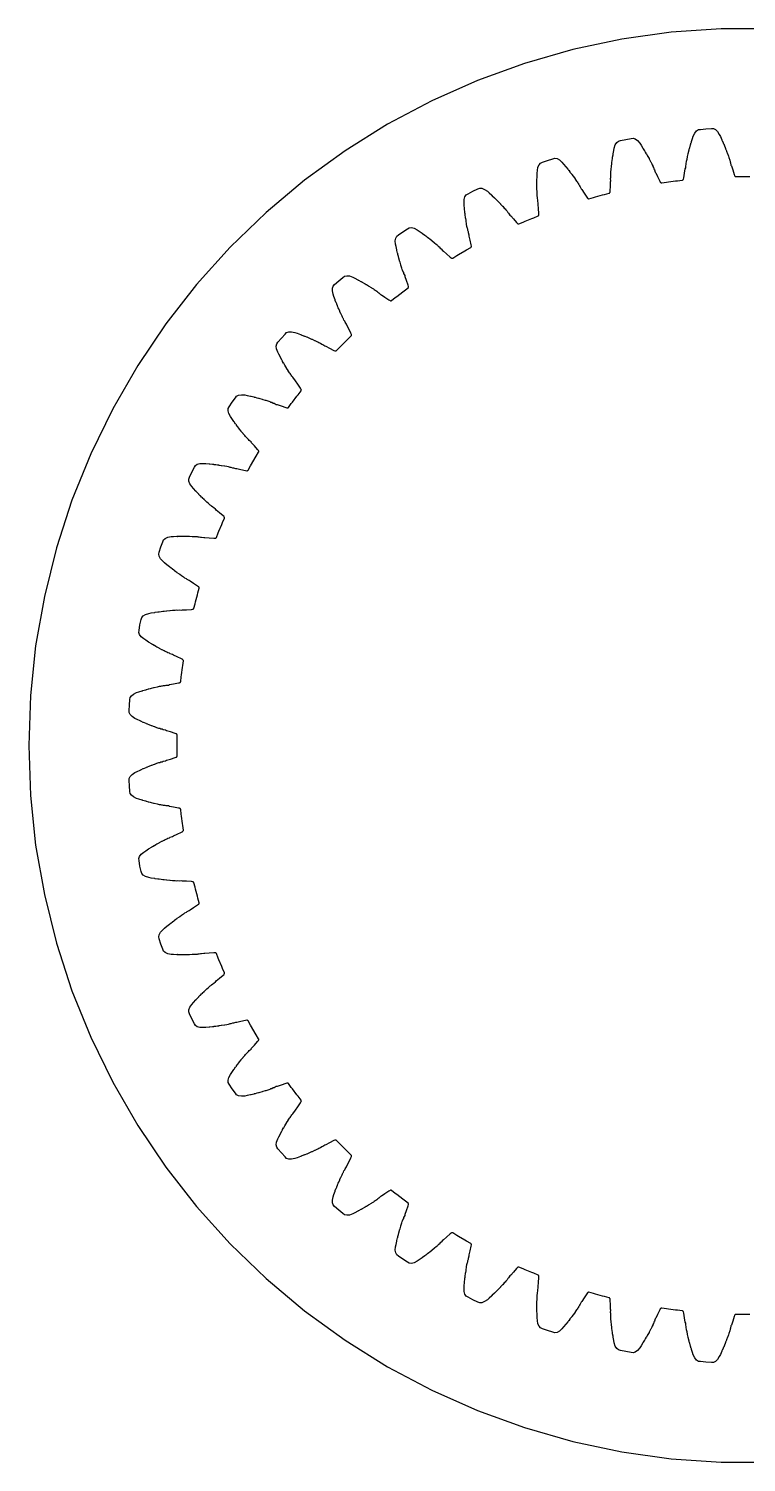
# Model space of a CAD drawing. Header units: millimetres. Extents: x -2.91 to 2.91, y -2.91 to 2.91.
# Drawn here: x -2.91 to 0, y -2.91 to 2.91 of the extents above; entities that cross this region are included whole.
import ezdxf

# ---------------------------------------------------------------- set-up
doc = ezdxf.new("R2010")
doc.units = ezdxf.units.MM
doc.layers.add('OpenJsCad', color=7, linetype='Continuous')

msp = doc.modelspace()

# ---------------------------------------------------------------- linework, layer by layer
at = {"layer": 'OpenJsCad'}
for points in [[(0.1015, 2.9076), (-0.1015, 2.9076), (-0.3041, 2.8934), (-0.5052, 2.8652), (-0.7038, 2.8229), (-0.899, 2.767), (-1.0899, 2.6975), (-1.2754, 2.6149), (-1.4547, 2.5196), (-1.6269, 2.412), (-1.7912, 2.2926), (-1.9467, 2.1621), (-2.0928, 2.021), (-2.2287, 1.8701), (-2.3537, 1.7101), (-2.4673, 1.5417), (-2.5688, 1.3659), (-2.6578, 1.1833), (-2.7339, 0.9951), (-2.7967, 0.8019), (-2.8458, 0.6049), (-2.8811, 0.4049), (-2.9023, 0.2029), (-2.9094, 0), (-2.9023, -0.2029), (-2.8811, -0.4049), (-2.8458, -0.6049), (-2.7967, -0.8019), (-2.7339, -0.9951), (-2.6578, -1.1833), (-2.5688, -1.3659), (-2.4673, -1.5417), (-2.3537, -1.7101), (-2.2287, -1.8701), (-2.0928, -2.021), (-1.9467, -2.1621), (-1.7912, -2.2926), (-1.6269, -2.412), (-1.4547, -2.5196), (-1.2754, -2.6149), (-1.0899, -2.6975), (-0.899, -2.767), (-0.7038, -2.8229), (-0.5052, -2.8652), (-0.3041, -2.8934), (-0.1015, -2.9076), (0.1015, -2.9076)], [(0.0149, -2.3078), (-0.0149, -2.3078), (-0.0229, -2.3078), (-0.0421, -2.3075), (-0.0433, -2.3077), (-0.044, -2.3079), (-0.0448, -2.3084), (-0.0456, -2.3089), (-0.0464, -2.3098), (-0.0471, -2.3106), (-0.0474, -2.3111), (-0.0492, -2.3159), (-0.0552, -2.3347), (-0.0601, -2.3507), (-0.0626, -2.3545), (-0.0639, -2.3638), (-0.0661, -2.3679), (-0.0668, -2.374), (-0.0687, -2.3782), (-0.0691, -2.3811), (-0.0706, -2.3855), (-0.0721, -2.3898), (-0.0752, -2.3984), (-0.0757, -2.3997), (-0.0797, -2.4103), (-0.0803, -2.4118), (-0.0803, -2.4119), (-0.0839, -2.4208), (-0.084, -2.4213), (-0.0858, -2.4256), (-0.086, -2.426), (-0.0885, -2.432), (-0.0888, -2.4328), (-0.0918, -2.4399), (-0.0921, -2.4405), (-0.0935, -2.4437), (-0.0939, -2.4448), (-0.0983, -2.4546), (-0.0988, -2.4555), (-0.099, -2.4559), (-0.0995, -2.4573), (-0.1053, -2.4698), (-0.1097, -2.4787), (-0.1172, -2.4903), (-0.1253, -2.4981), (-0.1335, -2.502), (-0.1417, -2.502), (-0.1639, -2.501), (-0.1861, -2.4991), (-0.1942, -2.498), (-0.2019, -2.4931), (-0.2088, -2.4843), (-0.2148, -2.4718), (-0.218, -2.4624), (-0.2221, -2.4493), (-0.2224, -2.4479), (-0.2226, -2.4474), (-0.2229, -2.4465), (-0.226, -2.4361), (-0.2262, -2.435), (-0.2272, -2.4317), (-0.2275, -2.431), (-0.2295, -2.4236), (-0.2297, -2.4228), (-0.2314, -2.4164), (-0.2315, -2.416), (-0.2327, -2.4115), (-0.2328, -2.411), (-0.2352, -2.4017), (-0.2352, -2.4016), (-0.2356, -2.4), (-0.2381, -2.3891), (-0.2385, -2.3877), (-0.2404, -2.3787), (-0.2413, -2.3743), (-0.2422, -2.3698), (-0.2423, -2.3668), (-0.2436, -2.3624), (-0.2436, -2.3562), (-0.2452, -2.3519), (-0.2453, -2.3426), (-0.2473, -2.3384), (-0.25, -2.3219), (-0.2536, -2.3025), (-0.2547, -2.2975), (-0.2549, -2.2969), (-0.2555, -2.2961), (-0.2562, -2.2951), (-0.2569, -2.2945), (-0.2576, -2.2939), (-0.2583, -2.2936), (-0.2594, -2.2932), (-0.2785, -2.291), (-0.2865, -2.29), (-0.316, -2.2862), (-0.3239, -2.285), (-0.343, -2.2822), (-0.3441, -2.2823), (-0.3449, -2.2824), (-0.3458, -2.2828), (-0.3466, -2.2832), (-0.3475, -2.2839), (-0.3483, -2.2847), (-0.3487, -2.2851), (-0.351, -2.2897), (-0.3595, -2.3075), (-0.3664, -2.3227), (-0.3694, -2.3262), (-0.3719, -2.3352), (-0.3746, -2.339), (-0.3761, -2.3449), (-0.3785, -2.3489), (-0.3794, -2.3517), (-0.3814, -2.3559), (-0.3834, -2.3599), (-0.3877, -2.3681), (-0.3883, -2.3693), (-0.3936, -2.3792), (-0.3944, -2.3806), (-0.3945, -2.3807), (-0.3991, -2.3891), (-0.3994, -2.3896), (-0.4017, -2.3936), (-0.4019, -2.394), (-0.4052, -2.3997), (-0.4056, -2.4004), (-0.4095, -2.407), (-0.4099, -2.4076), (-0.4117, -2.4106), (-0.4122, -2.4116), (-0.4179, -2.4208), (-0.4185, -2.4216), (-0.4187, -2.422), (-0.4194, -2.4233), (-0.4268, -2.4349), (-0.4323, -2.4432), (-0.4413, -2.4537), (-0.4503, -2.4604), (-0.4589, -2.4632), (-0.4671, -2.4621), (-0.489, -2.4582), (-0.5107, -2.4534), (-0.5186, -2.4513), (-0.5256, -2.4454), (-0.5313, -2.4358), (-0.5356, -2.4226), (-0.5375, -2.4129), (-0.5399, -2.3993), (-0.54, -2.3979), (-0.5401, -2.3974), (-0.5404, -2.3964), (-0.5421, -2.3858), (-0.5421, -2.3847), (-0.5427, -2.3812), (-0.5428, -2.3805), (-0.5439, -2.3729), (-0.544, -2.3721), (-0.5448, -2.3656), (-0.5449, -2.3652), (-0.5455, -2.3605), (-0.5455, -2.36), (-0.5466, -2.3505), (-0.5467, -2.3504), (-0.5468, -2.3488), (-0.5479, -2.3376), (-0.5481, -2.3362), (-0.5488, -2.327), (-0.5492, -2.3225), (-0.5495, -2.3179), (-0.5492, -2.315), (-0.5499, -2.3104), (-0.549, -2.3043), (-0.5501, -2.2998), (-0.549, -2.2905), (-0.5504, -2.2861), (-0.5509, -2.2694), (-0.5519, -2.2497), (-0.5524, -2.2446), (-0.5526, -2.244), (-0.553, -2.2431), (-0.5536, -2.242), (-0.5542, -2.2413), (-0.5548, -2.2406), (-0.5555, -2.2402), (-0.5565, -2.2397), (-0.5752, -2.2351), (-0.5829, -2.233), (-0.6117, -2.2253), (-0.6194, -2.2232), (-0.6379, -2.2179), (-0.639, -2.2178), (-0.6398, -2.2179), (-0.6408, -2.2181), (-0.6416, -2.2184), (-0.6426, -2.219), (-0.6435, -2.2197), (-0.6439, -2.22), (-0.6469, -2.2243), (-0.6576, -2.2408), (-0.6664, -2.255), (-0.6698, -2.2581), (-0.6735, -2.2667), (-0.6767, -2.2701), (-0.679, -2.2758), (-0.6819, -2.2794), (-0.6831, -2.2821), (-0.6857, -2.286), (-0.6882, -2.2897), (-0.6934, -2.2972), (-0.6943, -2.2984), (-0.7008, -2.3075), (-0.7018, -2.3088), (-0.7018, -2.3089), (-0.7076, -2.3166), (-0.7079, -2.317), (-0.7107, -2.3207), (-0.711, -2.321), (-0.715, -2.3262), (-0.7154, -2.3269), (-0.7202, -2.333), (-0.7207, -2.3335), (-0.7228, -2.3363), (-0.7235, -2.3372), (-0.7303, -2.3456), (-0.731, -2.3463), (-0.7313, -2.3466), (-0.7321, -2.3478), (-0.741, -2.3584), (-0.7475, -2.3659), (-0.7578, -2.3751), (-0.7675, -2.3806), (-0.7765, -2.3822), (-0.7844, -2.3801), (-0.8056, -2.3734), (-0.8266, -2.3658), (-0.8341, -2.3626), (-0.8403, -2.3559), (-0.8447, -2.3456), (-0.8472, -2.332), (-0.8479, -2.3221), (-0.8485, -2.3083), (-0.8484, -2.3069), (-0.8484, -2.3064), (-0.8485, -2.3054), (-0.8488, -2.2946), (-0.8488, -2.2935), (-0.8488, -2.29), (-0.8489, -2.2893), (-0.849, -2.2816), (-0.8489, -2.2808), (-0.8489, -2.2742), (-0.849, -2.2738), (-0.8489, -2.2691), (-0.8489, -2.2686), (-0.8488, -2.259), (-0.8488, -2.2589), (-0.8487, -2.2573), (-0.8484, -2.2461), (-0.8483, -2.2446), (-0.8479, -2.2355), (-0.8476, -2.231), (-0.8473, -2.2263), (-0.8466, -2.2235), (-0.8467, -2.2188), (-0.8451, -2.2129), (-0.8456, -2.2083), (-0.8432, -2.1993), (-0.8441, -2.1947), (-0.8424, -2.1781), (-0.8408, -2.1584), (-0.8406, -2.1533), (-0.8407, -2.1527), (-0.841, -2.1517), (-0.8415, -2.1506), (-0.842, -2.1498), (-0.8425, -2.1491), (-0.8431, -2.1486), (-0.8441, -2.1479), (-0.862, -2.1409), (-0.8694, -2.1379), (-0.8969, -2.1265), (-0.9043, -2.1233), (-0.922, -2.1157), (-0.9231, -2.1155), (-0.9239, -2.1154), (-0.9248, -2.1155), (-0.9257, -2.1157), (-0.9268, -2.1162), (-0.9277, -2.1167), (-0.9282, -2.117), (-0.9317, -2.1208), (-0.9444, -2.1358), (-0.955, -2.1487), (-0.9589, -2.1514), (-0.9636, -2.1594), (-0.9672, -2.1623), (-0.9702, -2.1677), (-0.9736, -2.1709), (-0.9751, -2.1734), (-0.9782, -2.1769), (-0.9812, -2.1802), (-0.9873, -2.187), (-0.9883, -2.1881), (-0.996, -2.1963), (-0.9971, -2.1975), (-0.9972, -2.1975), (-1.0039, -2.2044), (-1.0042, -2.2048), (-1.0075, -2.2081), (-1.0078, -2.2084), (-1.0125, -2.213), (-1.013, -2.2136), (-1.0185, -2.219), (-1.0191, -2.2195), (-1.0216, -2.2219), (-1.0223, -2.2228), (-1.0302, -2.2302), (-1.031, -2.2308), (-1.0313, -2.2311), (-1.0323, -2.2322), (-1.0425, -2.2415), (-1.0499, -2.2481), (-1.0613, -2.2559), (-1.0717, -2.26), (-1.0808, -2.2605), (-1.0884, -2.2573), (-1.1085, -2.2479), (-1.1283, -2.2377), (-1.1354, -2.2336), (-1.1406, -2.2261), (-1.1437, -2.2153), (-1.1444, -2.2015), (-1.1437, -2.1916), (-1.1425, -2.1778), (-1.1422, -2.1764), (-1.1422, -2.176), (-1.1422, -2.1749), (-1.1411, -2.1642), (-1.1409, -2.1631), (-1.1405, -2.1596), (-1.1404, -2.1589), (-1.1395, -2.1512), (-1.1393, -2.1504), (-1.1385, -2.1439), (-1.1385, -2.1435), (-1.1379, -2.1389), (-1.1377, -2.1384), (-1.1364, -2.1289), (-1.1363, -2.1288), (-1.1361, -2.1272), (-1.1343, -2.1161), (-1.134, -2.1147), (-1.1324, -2.1057), (-1.1316, -2.1012), (-1.1307, -2.0967), (-1.1296, -2.0939), (-1.1291, -2.0893), (-1.1267, -2.0837), (-1.1266, -2.079), (-1.1231, -2.0704), (-1.1233, -2.0658), (-1.1195, -2.0495), (-1.1154, -2.0302), (-1.1145, -2.0251), (-1.1145, -2.0245), (-1.1147, -2.0235), (-1.115, -2.0224), (-1.1154, -2.0215), (-1.1158, -2.0207), (-1.1164, -2.0201), (-1.1172, -2.0194), (-1.1341, -2.01), (-1.141, -2.0061), (-1.1668, -1.9912), (-1.1737, -1.9871), (-1.1902, -1.9772), (-1.1913, -1.9769), (-1.1921, -1.9767), (-1.193, -1.9767), (-1.1939, -1.9768), (-1.1951, -1.9771), (-1.196, -1.9775), (-1.1966, -1.9777), (-1.2005, -1.9811), (-1.2151, -1.9943), (-1.2273, -2.0057), (-1.2315, -2.0078), (-1.2372, -2.0152), (-1.2411, -2.0176), (-1.2449, -2.0225), (-1.2486, -2.0252), (-1.2505, -2.0276), (-1.2539, -2.0306), (-1.2573, -2.0335), (-1.2644, -2.0395), (-1.2655, -2.0404), (-1.2742, -2.0475), (-1.2754, -2.0485), (-1.2755, -2.0486), (-1.283, -2.0545), (-1.2834, -2.0549), (-1.2871, -2.0577), (-1.2875, -2.058), (-1.2927, -2.0619), (-1.2933, -2.0625), (-1.2994, -2.0671), (-1.3001, -2.0675), (-1.3029, -2.0696), (-1.3037, -2.0703), (-1.3124, -2.0766), (-1.3133, -2.0772), (-1.3137, -2.0774), (-1.3148, -2.0783), (-1.3261, -2.0863), (-1.3343, -2.0918), (-1.3467, -2.0981), (-1.3575, -2.1008), (-1.3666, -2.1001), (-1.3737, -2.096), (-1.3925, -2.084), (-1.4107, -2.0712), (-1.4172, -2.0662), (-1.4214, -2.0581), (-1.423, -2.0471), (-1.4219, -2.0333), (-1.42, -2.0235), (-1.417, -2.0101), (-1.4166, -2.0087), (-1.4165, -2.0083), (-1.4163, -2.0072), (-1.4138, -1.9968), (-1.4134, -1.9957), (-1.4126, -1.9923), (-1.4125, -1.9916), (-1.4106, -1.9841), (-1.4103, -1.9833), (-1.4086, -1.977), (-1.4085, -1.9766), (-1.4073, -1.9721), (-1.4071, -1.9716), (-1.4045, -1.9624), (-1.4045, -1.9623), (-1.404, -1.9607), (-1.4008, -1.95), (-1.4004, -1.9486), (-1.3976, -1.9398), (-1.3962, -1.9356), (-1.3947, -1.9312), (-1.3933, -1.9286), (-1.3921, -1.9241), (-1.389, -1.9188), (-1.3883, -1.9142), (-1.3837, -1.9061), (-1.3833, -1.9015), (-1.3775, -1.8858), (-1.3708, -1.8673), (-1.3693, -1.8623), (-1.3692, -1.8617), (-1.3693, -1.8607), (-1.3694, -1.8595), (-1.3697, -1.8587), (-1.37, -1.8578), (-1.3705, -1.8571), (-1.3713, -1.8563), (-1.3867, -1.8448), (-1.3931, -1.84), (-1.4167, -1.8219), (-1.423, -1.8169), (-1.4381, -1.805), (-1.4391, -1.8045), (-1.4399, -1.8042), (-1.4408, -1.8041), (-1.4417, -1.804), (-1.4429, -1.8042), (-1.4439, -1.8044), (-1.4445, -1.8046), (-1.4488, -1.8074), (-1.4651, -1.8186), (-1.4786, -1.8283), (-1.483, -1.8299), (-1.4897, -1.8364), (-1.4939, -1.8383), (-1.4982, -1.8427), (-1.5023, -1.8449), (-1.5044, -1.847), (-1.5083, -1.8496), (-1.512, -1.852), (-1.5198, -1.857), (-1.521, -1.8577), (-1.5305, -1.8637), (-1.5319, -1.8645), (-1.532, -1.8645), (-1.5402, -1.8695), (-1.5407, -1.8698), (-1.5447, -1.8721), (-1.5451, -1.8723), (-1.5507, -1.8756), (-1.5514, -1.876), (-1.5581, -1.8798), (-1.5588, -1.8801), (-1.5619, -1.8818), (-1.5628, -1.8824), (-1.5723, -1.8876), (-1.5732, -1.888), (-1.5736, -1.8882), (-1.5748, -1.8889), (-1.5871, -1.8953), (-1.5959, -1.8997), (-1.609, -1.9044), (-1.6201, -1.9056), (-1.629, -1.9037), (-1.6355, -1.8987), (-1.6526, -1.8844), (-1.669, -1.8694), (-1.6748, -1.8636), (-1.6779, -1.855), (-1.678, -1.8438), (-1.6752, -1.8303), (-1.672, -1.8209), (-1.6672, -1.8079), (-1.6666, -1.8066), (-1.6665, -1.8062), (-1.6662, -1.8052), (-1.6623, -1.7951), (-1.6618, -1.7941), (-1.6606, -1.7909), (-1.6604, -1.7902), (-1.6575, -1.783), (-1.6571, -1.7823), (-1.6546, -1.7762), (-1.6545, -1.7758), (-1.6527, -1.7715), (-1.6524, -1.7711), (-1.6486, -1.7623), (-1.6486, -1.7621), (-1.648, -1.7607), (-1.6433, -1.7504), (-1.6427, -1.7491), (-1.6388, -1.7408), (-1.6369, -1.7368), (-1.6348, -1.7326), (-1.6331, -1.7302), (-1.6314, -1.7259), (-1.6276, -1.721), (-1.6263, -1.7166), (-1.6207, -1.7092), (-1.6197, -1.7046), (-1.6118, -1.6899), (-1.6028, -1.6723), (-1.6006, -1.6677), (-1.6005, -1.6671), (-1.6004, -1.6661), (-1.6004, -1.6649), (-1.6006, -1.664), (-1.6008, -1.6631), (-1.6012, -1.6624), (-1.6018, -1.6614), (-1.6157, -1.648), (-1.6214, -1.6424), (-1.6424, -1.6214), (-1.648, -1.6157), (-1.6614, -1.6018), (-1.6624, -1.6012), (-1.6631, -1.6008), (-1.664, -1.6006), (-1.6649, -1.6004), (-1.6661, -1.6004), (-1.6671, -1.6005), (-1.6677, -1.6006), (-1.6723, -1.6028), (-1.6899, -1.6118), (-1.7046, -1.6197), (-1.7092, -1.6207), (-1.7166, -1.6263), (-1.721, -1.6276), (-1.7259, -1.6314), (-1.7302, -1.6331), (-1.7326, -1.6348), (-1.7368, -1.6369), (-1.7408, -1.6388), (-1.7491, -1.6427), (-1.7504, -1.6433), (-1.7607, -1.648), (-1.7621, -1.6486), (-1.7623, -1.6486), (-1.7711, -1.6524), (-1.7715, -1.6527), (-1.7758, -1.6545), (-1.7762, -1.6546), (-1.7823, -1.6571), (-1.783, -1.6575), (-1.7902, -1.6604), (-1.7909, -1.6606), (-1.7941, -1.6618), (-1.7951, -1.6623), (-1.8052, -1.6662), (-1.8062, -1.6665), (-1.8066, -1.6666), (-1.8079, -1.6672), (-1.8209, -1.672), (-1.8303, -1.6752), (-1.8438, -1.678), (-1.855, -1.6779), (-1.8636, -1.6748), (-1.8694, -1.669), (-1.8844, -1.6526), (-1.8987, -1.6355), (-1.9037, -1.629), (-1.9056, -1.6201), (-1.9044, -1.609), (-1.8997, -1.5959), (-1.8953, -1.5871), (-1.8889, -1.5748), (-1.8882, -1.5736), (-1.888, -1.5732), (-1.8876, -1.5723), (-1.8824, -1.5628), (-1.8818, -1.5619), (-1.8801, -1.5588), (-1.8798, -1.5581), (-1.876, -1.5514), (-1.8756, -1.5507), (-1.8723, -1.5451), (-1.8721, -1.5447), (-1.8698, -1.5407), (-1.8695, -1.5402), (-1.8645, -1.532), (-1.8645, -1.5319), (-1.8637, -1.5305), (-1.8577, -1.521), (-1.857, -1.5198), (-1.852, -1.512), (-1.8496, -1.5083), (-1.847, -1.5044), (-1.8449, -1.5023), (-1.8427, -1.4982), (-1.8383, -1.4939), (-1.8364, -1.4897), (-1.8299, -1.483), (-1.8283, -1.4786), (-1.8186, -1.4651), (-1.8074, -1.4488), (-1.8046, -1.4445), (-1.8044, -1.4439), (-1.8042, -1.4429), (-1.804, -1.4417), (-1.8041, -1.4408), (-1.8042, -1.4399), (-1.8045, -1.4391), (-1.805, -1.4381), (-1.8169, -1.423), (-1.8219, -1.4167), (-1.84, -1.3931), (-1.8448, -1.3867), (-1.8563, -1.3713), (-1.8571, -1.3705), (-1.8578, -1.37), (-1.8587, -1.3697), (-1.8595, -1.3694), (-1.8607, -1.3693), (-1.8617, -1.3692), (-1.8623, -1.3693), (-1.8673, -1.3708), (-1.8858, -1.3775), (-1.9015, -1.3833), (-1.9061, -1.3837), (-1.9142, -1.3883), (-1.9188, -1.389), (-1.9241, -1.3921), (-1.9286, -1.3933), (-1.9312, -1.3947), (-1.9356, -1.3962), (-1.9398, -1.3976), (-1.9486, -1.4004), (-1.95, -1.4008), (-1.9607, -1.404), (-1.9623, -1.4045), (-1.9624, -1.4045), (-1.9716, -1.4071), (-1.9721, -1.4073), (-1.9766, -1.4085), (-1.977, -1.4086), (-1.9833, -1.4103), (-1.9841, -1.4106), (-1.9916, -1.4125), (-1.9923, -1.4126), (-1.9957, -1.4134), (-1.9968, -1.4138), (-2.0072, -1.4163), (-2.0083, -1.4165), (-2.0087, -1.4166), (-2.0101, -1.417), (-2.0235, -1.42), (-2.0333, -1.4219), (-2.0471, -1.423), (-2.0581, -1.4214), (-2.0662, -1.4172), (-2.0712, -1.4107), (-2.084, -1.3925), (-2.096, -1.3737), (-2.1001, -1.3666), (-2.1008, -1.3575), (-2.0981, -1.3467), (-2.0918, -1.3343), (-2.0863, -1.3261), (-2.0783, -1.3148), (-2.0774, -1.3137), (-2.0772, -1.3133), (-2.0766, -1.3124), (-2.0703, -1.3037), (-2.0696, -1.3029), (-2.0675, -1.3001), (-2.0671, -1.2994), (-2.0625, -1.2933), (-2.0619, -1.2927), (-2.058, -1.2875), (-2.0577, -1.2871), (-2.0549, -1.2834), (-2.0545, -1.283), (-2.0486, -1.2755), (-2.0485, -1.2754), (-2.0475, -1.2742), (-2.0404, -1.2655), (-2.0395, -1.2644), (-2.0335, -1.2573), (-2.0306, -1.2539), (-2.0276, -1.2505), (-2.0252, -1.2486), (-2.0225, -1.2449), (-2.0176, -1.2411), (-2.0152, -1.2372), (-2.0078, -1.2315), (-2.0057, -1.2273), (-1.9943, -1.2151), (-1.9811, -1.2005), (-1.9777, -1.1966), (-1.9775, -1.196), (-1.9771, -1.1951), (-1.9768, -1.1939), (-1.9767, -1.193), (-1.9767, -1.1921), (-1.9769, -1.1913), (-1.9772, -1.1902), (-1.9871, -1.1737), (-1.9912, -1.1668), (-2.0061, -1.141), (-2.01, -1.1341), (-2.0194, -1.1172), (-2.0201, -1.1164), (-2.0207, -1.1158), (-2.0215, -1.1154), (-2.0224, -1.115), (-2.0235, -1.1147), (-2.0245, -1.1145), (-2.0251, -1.1145), (-2.0302, -1.1154), (-2.0495, -1.1195), (-2.0658, -1.1233), (-2.0704, -1.1231), (-2.079, -1.1266), (-2.0837, -1.1267), (-2.0893, -1.1291), (-2.0939, -1.1296), (-2.0967, -1.1307), (-2.1012, -1.1316), (-2.1057, -1.1324), (-2.1147, -1.134), (-2.1161, -1.1343), (-2.1272, -1.1361), (-2.1288, -1.1363), (-2.1289, -1.1364), (-2.1384, -1.1377), (-2.1389, -1.1379), (-2.1435, -1.1385), (-2.1439, -1.1385), (-2.1504, -1.1393), (-2.1512, -1.1395), (-2.1589, -1.1404), (-2.1596, -1.1405), (-2.1631, -1.1409), (-2.1642, -1.1411), (-2.1749, -1.1422), (-2.176, -1.1422), (-2.1764, -1.1422), (-2.1778, -1.1425), (-2.1916, -1.1437), (-2.2015, -1.1444), (-2.2153, -1.1437), (-2.2261, -1.1406), (-2.2336, -1.1354), (-2.2377, -1.1283), (-2.2479, -1.1085), (-2.2573, -1.0884), (-2.2605, -1.0808), (-2.26, -1.0717), (-2.2559, -1.0613), (-2.2481, -1.0499), (-2.2415, -1.0425), (-2.2322, -1.0323), (-2.2311, -1.0313), (-2.2308, -1.031), (-2.2302, -1.0302), (-2.2228, -1.0223), (-2.2219, -1.0216), (-2.2195, -1.0191), (-2.219, -1.0185), (-2.2136, -1.013), (-2.213, -1.0125), (-2.2084, -1.0078), (-2.2081, -1.0075), (-2.2048, -1.0042), (-2.2044, -1.0039), (-2.1975, -0.9972), (-2.1975, -0.9971), (-2.1963, -0.996), (-2.1881, -0.9883), (-2.187, -0.9873), (-2.1802, -0.9812), (-2.1769, -0.9782), (-2.1734, -0.9751), (-2.1709, -0.9736), (-2.1677, -0.9702), (-2.1623, -0.9672), (-2.1594, -0.9636), (-2.1514, -0.9589), (-2.1487, -0.955), (-2.1358, -0.9444), (-2.1208, -0.9317), (-2.117, -0.9282), (-2.1167, -0.9277), (-2.1162, -0.9268), (-2.1157, -0.9257), (-2.1155, -0.9248), (-2.1154, -0.9239), (-2.1155, -0.9231), (-2.1157, -0.922), (-2.1233, -0.9043), (-2.1265, -0.8969), (-2.1379, -0.8694), (-2.1409, -0.862), (-2.1479, -0.8441), (-2.1486, -0.8431), (-2.1491, -0.8425), (-2.1498, -0.842), (-2.1506, -0.8415), (-2.1517, -0.841), (-2.1527, -0.8407), (-2.1533, -0.8406), (-2.1584, -0.8408), (-2.1781, -0.8424), (-2.1947, -0.8441), (-2.1993, -0.8432), (-2.2083, -0.8456), (-2.2129, -0.8451), (-2.2188, -0.8467), (-2.2235, -0.8466), (-2.2263, -0.8473), (-2.231, -0.8476), (-2.2355, -0.8479), (-2.2446, -0.8483), (-2.2461, -0.8484), (-2.2573, -0.8487), (-2.2589, -0.8488), (-2.259, -0.8488), (-2.2686, -0.8489), (-2.2691, -0.8489), (-2.2738, -0.849), (-2.2742, -0.8489), (-2.2808, -0.8489), (-2.2816, -0.849), (-2.2893, -0.8489), (-2.29, -0.8488), (-2.2935, -0.8488), (-2.2946, -0.8488), (-2.3054, -0.8485), (-2.3064, -0.8484), (-2.3069, -0.8484), (-2.3083, -0.8485), (-2.3221, -0.8479), (-2.332, -0.8472), (-2.3456, -0.8447), (-2.3559, -0.8403), (-2.3626, -0.8341), (-2.3658, -0.8266), (-2.3734, -0.8056), (-2.3801, -0.7844), (-2.3822, -0.7765), (-2.3806, -0.7675), (-2.3751, -0.7578), (-2.3659, -0.7475), (-2.3584, -0.741), (-2.3478, -0.7321), (-2.3466, -0.7313), (-2.3463, -0.731), (-2.3456, -0.7303), (-2.3372, -0.7235), (-2.3363, -0.7228), (-2.3335, -0.7207), (-2.333, -0.7202), (-2.3269, -0.7154), (-2.3262, -0.715), (-2.321, -0.711), (-2.3207, -0.7107), (-2.317, -0.7079), (-2.3166, -0.7076), (-2.3089, -0.7018), (-2.3088, -0.7018), (-2.3075, -0.7008), (-2.2984, -0.6943), (-2.2972, -0.6934), (-2.2897, -0.6882), (-2.286, -0.6857), (-2.2821, -0.6831), (-2.2794, -0.6819), (-2.2758, -0.679), (-2.2701, -0.6767), (-2.2667, -0.6735), (-2.2581, -0.6698), (-2.255, -0.6664), (-2.2408, -0.6576), (-2.2243, -0.6469), (-2.22, -0.6439), (-2.2197, -0.6435), (-2.219, -0.6426), (-2.2184, -0.6416), (-2.2181, -0.6408), (-2.2179, -0.6398), (-2.2178, -0.639), (-2.2179, -0.6379), (-2.2232, -0.6194), (-2.2253, -0.6117), (-2.233, -0.5829), (-2.2351, -0.5752), (-2.2397, -0.5565), (-2.2402, -0.5555), (-2.2406, -0.5548), (-2.2413, -0.5542), (-2.242, -0.5536), (-2.2431, -0.553), (-2.244, -0.5526), (-2.2446, -0.5524), (-2.2497, -0.5519), (-2.2694, -0.5509), (-2.2861, -0.5504), (-2.2905, -0.549), (-2.2998, -0.5501), (-2.3043, -0.549), (-2.3104, -0.5499), (-2.315, -0.5492), (-2.3179, -0.5495), (-2.3225, -0.5492), (-2.327, -0.5488), (-2.3362, -0.5481), (-2.3376, -0.5479), (-2.3488, -0.5468), (-2.3504, -0.5467), (-2.3505, -0.5466), (-2.36, -0.5455), (-2.3605, -0.5455), (-2.3652, -0.5449), (-2.3656, -0.5448), (-2.3721, -0.544), (-2.3729, -0.5439), (-2.3805, -0.5428), (-2.3812, -0.5427), (-2.3847, -0.5421), (-2.3858, -0.5421), (-2.3964, -0.5404), (-2.3974, -0.5401), (-2.3979, -0.54), (-2.3993, -0.5399), (-2.4129, -0.5375), (-2.4226, -0.5356), (-2.4358, -0.5313), (-2.4454, -0.5256), (-2.4513, -0.5186), (-2.4534, -0.5107), (-2.4582, -0.489), (-2.4621, -0.4671), (-2.4632, -0.4589), (-2.4604, -0.4503), (-2.4537, -0.4413), (-2.4432, -0.4323), (-2.4349, -0.4268), (-2.4233, -0.4194), (-2.422, -0.4187), (-2.4216, -0.4185), (-2.4208, -0.4179), (-2.4116, -0.4122), (-2.4106, -0.4117), (-2.4076, -0.4099), (-2.407, -0.4095), (-2.4004, -0.4056), (-2.3997, -0.4052), (-2.394, -0.4019), (-2.3936, -0.4017), (-2.3896, -0.3994), (-2.3891, -0.3991), (-2.3807, -0.3945), (-2.3806, -0.3944), (-2.3792, -0.3936), (-2.3693, -0.3883), (-2.3681, -0.3877), (-2.3599, -0.3834), (-2.3559, -0.3814), (-2.3517, -0.3794), (-2.3489, -0.3785), (-2.3449, -0.3761), (-2.339, -0.3746), (-2.3352, -0.3719), (-2.3262, -0.3694), (-2.3227, -0.3664), (-2.3075, -0.3595), (-2.2897, -0.351), (-2.2851, -0.3487), (-2.2847, -0.3483), (-2.2839, -0.3475), (-2.2832, -0.3466), (-2.2828, -0.3458), (-2.2824, -0.3449), (-2.2823, -0.3441), (-2.2822, -0.343), (-2.285, -0.3239), (-2.2862, -0.316), (-2.29, -0.2865), (-2.291, -0.2785), (-2.2932, -0.2594), (-2.2936, -0.2583), (-2.2939, -0.2576), (-2.2945, -0.2569), (-2.2951, -0.2562), (-2.2961, -0.2555), (-2.2969, -0.2549), (-2.2975, -0.2547), (-2.3025, -0.2536), (-2.3219, -0.25), (-2.3384, -0.2473), (-2.3426, -0.2453), (-2.3519, -0.2452), (-2.3562, -0.2436), (-2.3624, -0.2436), (-2.3668, -0.2423), (-2.3698, -0.2422), (-2.3743, -0.2413), (-2.3787, -0.2404), (-2.3877, -0.2385), (-2.3891, -0.2381), (-2.4, -0.2356), (-2.4016, -0.2352), (-2.4017, -0.2352), (-2.411, -0.2328), (-2.4115, -0.2327), (-2.416, -0.2315), (-2.4164, -0.2314), (-2.4228, -0.2297), (-2.4236, -0.2295), (-2.431, -0.2275), (-2.4317, -0.2272), (-2.435, -0.2262), (-2.4361, -0.226), (-2.4465, -0.2229), (-2.4474, -0.2226), (-2.4479, -0.2224), (-2.4493, -0.2221), (-2.4624, -0.218), (-2.4718, -0.2148), (-2.4843, -0.2088), (-2.4931, -0.2019), (-2.498, -0.1942), (-2.4991, -0.1861), (-2.501, -0.1639), (-2.502, -0.1417), (-2.502, -0.1335), (-2.4981, -0.1253), (-2.4903, -0.1172), (-2.4787, -0.1097), (-2.4698, -0.1053), (-2.4573, -0.0995), (-2.4559, -0.099), (-2.4555, -0.0988), (-2.4546, -0.0983), (-2.4448, -0.0939), (-2.4437, -0.0935), (-2.4405, -0.0921), (-2.4399, -0.0918), (-2.4328, -0.0888), (-2.432, -0.0885), (-2.426, -0.086), (-2.4256, -0.0858), (-2.4213, -0.084), (-2.4208, -0.0839), (-2.4119, -0.0803), (-2.4118, -0.0803), (-2.4103, -0.0797), (-2.3997, -0.0757), (-2.3984, -0.0752), (-2.3898, -0.0721), (-2.3855, -0.0706), (-2.3811, -0.0691), (-2.3782, -0.0687), (-2.374, -0.0668), (-2.3679, -0.0661), (-2.3638, -0.0639), (-2.3545, -0.0626), (-2.3507, -0.0601), (-2.3347, -0.0552), (-2.3159, -0.0492), (-2.3111, -0.0474), (-2.3106, -0.0471), (-2.3098, -0.0464), (-2.3089, -0.0456), (-2.3084, -0.0448), (-2.3079, -0.044), (-2.3077, -0.0433), (-2.3075, -0.0421), (-2.3078, -0.0229), (-2.3078, -0.0149), (-2.3078, 0.0149), (-2.3078, 0.0229), (-2.3075, 0.0421), (-2.3077, 0.0433), (-2.3079, 0.044), (-2.3084, 0.0448), (-2.3089, 0.0456), (-2.3098, 0.0464), (-2.3106, 0.0471), (-2.3111, 0.0474), (-2.3159, 0.0492), (-2.3347, 0.0552), (-2.3507, 0.0601), (-2.3545, 0.0626), (-2.3638, 0.0639), (-2.3679, 0.0661), (-2.374, 0.0668), (-2.3782, 0.0687), (-2.3811, 0.0691), (-2.3855, 0.0706), (-2.3898, 0.0721), (-2.3984, 0.0752), (-2.3997, 0.0757), (-2.4103, 0.0797), (-2.4118, 0.0803), (-2.4119, 0.0803), (-2.4208, 0.0839), (-2.4213, 0.084), (-2.4256, 0.0858), (-2.426, 0.086), (-2.432, 0.0885), (-2.4328, 0.0888), (-2.4399, 0.0918), (-2.4405, 0.0921), (-2.4437, 0.0935), (-2.4448, 0.0939), (-2.4546, 0.0983), (-2.4555, 0.0988), (-2.4559, 0.099), (-2.4573, 0.0995), (-2.4698, 0.1053), (-2.4787, 0.1097), (-2.4903, 0.1172), (-2.4981, 0.1253), (-2.502, 0.1335), (-2.502, 0.1417), (-2.502, 0.1417), (-2.501, 0.1639), (-2.4991, 0.1861), (-2.498, 0.1942), (-2.4931, 0.2019), (-2.4843, 0.2088), (-2.4718, 0.2148), (-2.4624, 0.218), (-2.4493, 0.2221), (-2.4479, 0.2224), (-2.4474, 0.2226), (-2.4465, 0.2229), (-2.4361, 0.226), (-2.435, 0.2262), (-2.4317, 0.2272), (-2.431, 0.2275), (-2.4236, 0.2295), (-2.4228, 0.2297), (-2.4164, 0.2314), (-2.416, 0.2315), (-2.4115, 0.2327), (-2.411, 0.2328), (-2.4017, 0.2352), (-2.4016, 0.2352), (-2.4, 0.2356), (-2.3891, 0.2381), (-2.3877, 0.2385), (-2.3787, 0.2404), (-2.3743, 0.2413), (-2.3698, 0.2422), (-2.3668, 0.2423), (-2.3624, 0.2436), (-2.3562, 0.2436), (-2.3519, 0.2452), (-2.3426, 0.2453), (-2.3384, 0.2473), (-2.3219, 0.25), (-2.3025, 0.2536), (-2.2975, 0.2547), (-2.2969, 0.2549), (-2.2961, 0.2555), (-2.2951, 0.2562), (-2.2945, 0.2569), (-2.2939, 0.2576), (-2.2936, 0.2583), (-2.2932, 0.2594), (-2.291, 0.2785), (-2.29, 0.2865), (-2.2862, 0.316), (-2.285, 0.3239), (-2.2822, 0.343), (-2.2823, 0.3441), (-2.2824, 0.3449), (-2.2828, 0.3458), (-2.2832, 0.3466), (-2.2839, 0.3475), (-2.2847, 0.3483), (-2.2851, 0.3487), (-2.2897, 0.351), (-2.3075, 0.3595), (-2.3227, 0.3664), (-2.3262, 0.3694), (-2.3352, 0.3719), (-2.339, 0.3746), (-2.3449, 0.3761), (-2.3489, 0.3785), (-2.3517, 0.3794), (-2.3559, 0.3814), (-2.3599, 0.3834), (-2.3681, 0.3877), (-2.3693, 0.3883), (-2.3792, 0.3936), (-2.3806, 0.3944), (-2.3807, 0.3945), (-2.3891, 0.3991), (-2.3896, 0.3994), (-2.3936, 0.4017), (-2.394, 0.4019), (-2.3997, 0.4052), (-2.4004, 0.4056), (-2.407, 0.4095), (-2.4076, 0.4099), (-2.4106, 0.4117), (-2.4116, 0.4122), (-2.4208, 0.4179), (-2.4216, 0.4185), (-2.422, 0.4187), (-2.4233, 0.4194), (-2.4349, 0.4268), (-2.4432, 0.4323), (-2.4537, 0.4413), (-2.4604, 0.4503), (-2.4632, 0.4589), (-2.4621, 0.4671), (-2.4582, 0.489), (-2.4534, 0.5107), (-2.4513, 0.5186), (-2.4454, 0.5256), (-2.4358, 0.5313), (-2.4226, 0.5356), (-2.4129, 0.5375), (-2.3993, 0.5399), (-2.3979, 0.54), (-2.3974, 0.5401), (-2.3964, 0.5404), (-2.3858, 0.5421), (-2.3847, 0.5421), (-2.3812, 0.5427), (-2.3805, 0.5428), (-2.3729, 0.5439), (-2.3721, 0.544), (-2.3656, 0.5448), (-2.3652, 0.5449), (-2.3605, 0.5455), (-2.36, 0.5455), (-2.3505, 0.5466), (-2.3504, 0.5467), (-2.3488, 0.5468), (-2.3376, 0.5479), (-2.3362, 0.5481), (-2.327, 0.5488), (-2.3225, 0.5492), (-2.3179, 0.5495), (-2.315, 0.5492), (-2.3104, 0.5499), (-2.3043, 0.549), (-2.2998, 0.5501), (-2.2905, 0.549), (-2.2861, 0.5504), (-2.2694, 0.5509), (-2.2497, 0.5519), (-2.2446, 0.5524), (-2.244, 0.5526), (-2.2431, 0.553), (-2.242, 0.5536), (-2.2413, 0.5542), (-2.2406, 0.5548), (-2.2402, 0.5555), (-2.2397, 0.5565), (-2.2351, 0.5752), (-2.233, 0.5829), (-2.2253, 0.6117), (-2.2232, 0.6194), (-2.2179, 0.6379), (-2.2178, 0.639), (-2.2179, 0.6398), (-2.2181, 0.6408), (-2.2184, 0.6416), (-2.219, 0.6426), (-2.2197, 0.6435), (-2.22, 0.6439), (-2.2243, 0.6469), (-2.2408, 0.6576), (-2.255, 0.6664), (-2.2581, 0.6698), (-2.2667, 0.6735), (-2.2701, 0.6767), (-2.2758, 0.679), (-2.2794, 0.6819), (-2.2821, 0.6831), (-2.286, 0.6857), (-2.2897, 0.6882), (-2.2972, 0.6934), (-2.2984, 0.6943), (-2.3075, 0.7008), (-2.3088, 0.7018), (-2.3089, 0.7018), (-2.3166, 0.7076), (-2.317, 0.7079), (-2.3207, 0.7107), (-2.321, 0.711), (-2.3262, 0.715), (-2.3269, 0.7154), (-2.333, 0.7202), (-2.3335, 0.7207), (-2.3363, 0.7228), (-2.3372, 0.7235), (-2.3456, 0.7303), (-2.3463, 0.731), (-2.3466, 0.7313), (-2.3478, 0.7321), (-2.3584, 0.741), (-2.3659, 0.7475), (-2.3751, 0.7578), (-2.3806, 0.7675), (-2.3822, 0.7765), (-2.3801, 0.7844), (-2.3734, 0.8056), (-2.3658, 0.8266), (-2.3626, 0.8341), (-2.3559, 0.8403), (-2.3456, 0.8447), (-2.332, 0.8472), (-2.3221, 0.8479), (-2.3083, 0.8485), (-2.3069, 0.8484), (-2.3064, 0.8484), (-2.3054, 0.8485), (-2.2946, 0.8488), (-2.2935, 0.8488), (-2.29, 0.8488), (-2.2893, 0.8489), (-2.2816, 0.849), (-2.2808, 0.8489), (-2.2742, 0.8489), (-2.2738, 0.849), (-2.2691, 0.8489), (-2.2686, 0.8489), (-2.259, 0.8488), (-2.2589, 0.8488), (-2.2573, 0.8487), (-2.2461, 0.8484), (-2.2446, 0.8483), (-2.2355, 0.8479), (-2.231, 0.8476), (-2.2263, 0.8473), (-2.2235, 0.8466), (-2.2188, 0.8467), (-2.2129, 0.8451), (-2.2083, 0.8456), (-2.1993, 0.8432), (-2.1947, 0.8441), (-2.1781, 0.8424), (-2.1584, 0.8408), (-2.1533, 0.8406), (-2.1527, 0.8407), (-2.1517, 0.841), (-2.1506, 0.8415), (-2.1498, 0.842), (-2.1491, 0.8425), (-2.1486, 0.8431), (-2.1479, 0.8441), (-2.1409, 0.862), (-2.1379, 0.8694), (-2.1265, 0.8969), (-2.1233, 0.9043), (-2.1157, 0.922), (-2.1155, 0.9231), (-2.1154, 0.9239), (-2.1155, 0.9248), (-2.1157, 0.9257), (-2.1162, 0.9268), (-2.1167, 0.9277), (-2.117, 0.9282), (-2.1208, 0.9317), (-2.1358, 0.9444), (-2.1487, 0.955), (-2.1514, 0.9589), (-2.1594, 0.9636), (-2.1623, 0.9672), (-2.1677, 0.9702), (-2.1709, 0.9736), (-2.1734, 0.9751), (-2.1769, 0.9782), (-2.1802, 0.9812), (-2.187, 0.9873), (-2.1881, 0.9883), (-2.1963, 0.996), (-2.1975, 0.9971), (-2.1975, 0.9972), (-2.2044, 1.0039), (-2.2048, 1.0042), (-2.2081, 1.0075), (-2.2084, 1.0078), (-2.213, 1.0125), (-2.2136, 1.013), (-2.219, 1.0185), (-2.2195, 1.0191), (-2.2219, 1.0216), (-2.2228, 1.0223), (-2.2302, 1.0302), (-2.2308, 1.031), (-2.2311, 1.0313), (-2.2322, 1.0323), (-2.2415, 1.0425), (-2.2481, 1.0499), (-2.2559, 1.0613), (-2.26, 1.0717), (-2.2605, 1.0808), (-2.2573, 1.0884), (-2.2479, 1.1085), (-2.2377, 1.1283), (-2.2336, 1.1354), (-2.2261, 1.1406), (-2.2153, 1.1437), (-2.2015, 1.1444), (-2.1916, 1.1437), (-2.1778, 1.1425), (-2.1764, 1.1422), (-2.176, 1.1422), (-2.1749, 1.1422), (-2.1642, 1.1411), (-2.1631, 1.1409), (-2.1596, 1.1405), (-2.1589, 1.1404), (-2.1512, 1.1395), (-2.1504, 1.1393), (-2.1439, 1.1385), (-2.1435, 1.1385), (-2.1389, 1.1379), (-2.1384, 1.1377), (-2.1289, 1.1364), (-2.1288, 1.1363), (-2.1272, 1.1361), (-2.1161, 1.1343), (-2.1147, 1.134), (-2.1057, 1.1324), (-2.1012, 1.1316), (-2.0967, 1.1307), (-2.0939, 1.1296), (-2.0893, 1.1291), (-2.0837, 1.1267), (-2.079, 1.1266), (-2.0704, 1.1231), (-2.0658, 1.1233), (-2.0495, 1.1195), (-2.0302, 1.1154), (-2.0251, 1.1145), (-2.0245, 1.1145), (-2.0235, 1.1147), (-2.0224, 1.115), (-2.0215, 1.1154), (-2.0207, 1.1158), (-2.0201, 1.1164), (-2.0194, 1.1172), (-2.01, 1.1341), (-2.0061, 1.141), (-1.9912, 1.1668), (-1.9871, 1.1737), (-1.9772, 1.1902), (-1.9769, 1.1913), (-1.9767, 1.1921), (-1.9767, 1.193), (-1.9768, 1.1939), (-1.9771, 1.1951), (-1.9775, 1.196), (-1.9777, 1.1966), (-1.9811, 1.2005), (-1.9943, 1.2151), (-2.0057, 1.2273), (-2.0078, 1.2315), (-2.0152, 1.2372), (-2.0176, 1.2411), (-2.0225, 1.2449), (-2.0252, 1.2486), (-2.0276, 1.2505), (-2.0306, 1.2539), (-2.0335, 1.2573), (-2.0395, 1.2644), (-2.0404, 1.2655), (-2.0475, 1.2742), (-2.0485, 1.2754), (-2.0486, 1.2755), (-2.0545, 1.283), (-2.0549, 1.2834), (-2.0577, 1.2871), (-2.058, 1.2875), (-2.0619, 1.2927), (-2.0625, 1.2933), (-2.0671, 1.2994), (-2.0675, 1.3001), (-2.0696, 1.3029), (-2.0703, 1.3037), (-2.0766, 1.3124), (-2.0772, 1.3133), (-2.0774, 1.3137), (-2.0783, 1.3148), (-2.0863, 1.3261), (-2.0918, 1.3343), (-2.0981, 1.3467), (-2.1008, 1.3575), (-2.1001, 1.3666), (-2.096, 1.3737), (-2.084, 1.3925), (-2.0712, 1.4107), (-2.0662, 1.4172), (-2.0581, 1.4214), (-2.0471, 1.423), (-2.0333, 1.4219), (-2.0235, 1.42), (-2.0101, 1.417), (-2.0087, 1.4166), (-2.0083, 1.4165), (-2.0072, 1.4163), (-1.9968, 1.4138), (-1.9957, 1.4134), (-1.9923, 1.4126), (-1.9916, 1.4125), (-1.9841, 1.4106), (-1.9833, 1.4103), (-1.977, 1.4086), (-1.9766, 1.4085), (-1.9721, 1.4073), (-1.9716, 1.4071), (-1.9624, 1.4045), (-1.9623, 1.4045), (-1.9607, 1.404), (-1.95, 1.4008), (-1.9486, 1.4004), (-1.9398, 1.3976), (-1.9356, 1.3962), (-1.9312, 1.3947), (-1.9286, 1.3933), (-1.9241, 1.3921), (-1.9188, 1.389), (-1.9142, 1.3883), (-1.9061, 1.3837), (-1.9015, 1.3833), (-1.8858, 1.3775), (-1.8673, 1.3708), (-1.8623, 1.3693), (-1.8617, 1.3692), (-1.8607, 1.3693), (-1.8595, 1.3694), (-1.8587, 1.3697), (-1.8578, 1.37), (-1.8571, 1.3705), (-1.8563, 1.3713), (-1.8448, 1.3867), (-1.84, 1.3931), (-1.8219, 1.4167), (-1.8169, 1.423), (-1.805, 1.4381), (-1.8045, 1.4391), (-1.8042, 1.4399), (-1.8041, 1.4408), (-1.804, 1.4417), (-1.8042, 1.4429), (-1.8044, 1.4439), (-1.8046, 1.4445), (-1.8074, 1.4488), (-1.8186, 1.4651), (-1.8283, 1.4786), (-1.8299, 1.483), (-1.8364, 1.4897), (-1.8383, 1.4939), (-1.8427, 1.4982), (-1.8449, 1.5023), (-1.847, 1.5044), (-1.8496, 1.5083), (-1.852, 1.512), (-1.857, 1.5198), (-1.8577, 1.521), (-1.8637, 1.5305), (-1.8645, 1.5319), (-1.8645, 1.532), (-1.8695, 1.5402), (-1.8698, 1.5407), (-1.8721, 1.5447), (-1.8723, 1.5451), (-1.8756, 1.5507), (-1.876, 1.5514), (-1.8798, 1.5581), (-1.8801, 1.5588), (-1.8818, 1.5619), (-1.8824, 1.5628), (-1.8876, 1.5723), (-1.888, 1.5732), (-1.8882, 1.5736), (-1.8889, 1.5748), (-1.8953, 1.5871), (-1.8997, 1.5959), (-1.9044, 1.609), (-1.9056, 1.6201), (-1.9037, 1.629), (-1.8987, 1.6355), (-1.8844, 1.6526), (-1.8694, 1.669), (-1.8636, 1.6748), (-1.855, 1.6779), (-1.8438, 1.678), (-1.8303, 1.6752), (-1.8209, 1.672), (-1.8079, 1.6672), (-1.8066, 1.6666), (-1.8062, 1.6665), (-1.8052, 1.6662), (-1.7951, 1.6623), (-1.7941, 1.6618), (-1.7909, 1.6606), (-1.7902, 1.6604), (-1.783, 1.6575), (-1.7823, 1.6571), (-1.7762, 1.6546), (-1.7758, 1.6545), (-1.7715, 1.6527), (-1.7711, 1.6524), (-1.7623, 1.6486), (-1.7621, 1.6486), (-1.7607, 1.648), (-1.7504, 1.6433), (-1.7491, 1.6427), (-1.7408, 1.6388), (-1.7368, 1.6369), (-1.7326, 1.6348), (-1.7302, 1.6331), (-1.7259, 1.6314), (-1.721, 1.6276), (-1.7166, 1.6263), (-1.7092, 1.6207), (-1.7046, 1.6197), (-1.6899, 1.6118), (-1.6723, 1.6028), (-1.6677, 1.6006), (-1.6671, 1.6005), (-1.6661, 1.6004), (-1.6649, 1.6004), (-1.664, 1.6006), (-1.6631, 1.6008), (-1.6624, 1.6012), (-1.6614, 1.6018), (-1.648, 1.6157), (-1.6424, 1.6214), (-1.6214, 1.6424), (-1.6157, 1.648), (-1.6018, 1.6614), (-1.6012, 1.6624), (-1.6008, 1.6631), (-1.6006, 1.664), (-1.6004, 1.6649), (-1.6004, 1.6661), (-1.6005, 1.6671), (-1.6006, 1.6677), (-1.6028, 1.6723), (-1.6118, 1.6899), (-1.6197, 1.7046), (-1.6207, 1.7092), (-1.6263, 1.7166), (-1.6276, 1.721), (-1.6314, 1.7259), (-1.6331, 1.7302), (-1.6348, 1.7326), (-1.6369, 1.7368), (-1.6388, 1.7408), (-1.6427, 1.7491), (-1.6433, 1.7504), (-1.648, 1.7607), (-1.6486, 1.7621), (-1.6486, 1.7623), (-1.6524, 1.7711), (-1.6527, 1.7715), (-1.6545, 1.7758), (-1.6546, 1.7762), (-1.6571, 1.7823), (-1.6575, 1.783), (-1.6604, 1.7902), (-1.6606, 1.7909), (-1.6618, 1.7941), (-1.6623, 1.7951), (-1.6662, 1.8052), (-1.6665, 1.8062), (-1.6666, 1.8066), (-1.6672, 1.8079), (-1.672, 1.8209), (-1.6752, 1.8303), (-1.678, 1.8438), (-1.6779, 1.855), (-1.6748, 1.8636), (-1.669, 1.8694), (-1.6526, 1.8844), (-1.6355, 1.8987), (-1.629, 1.9037), (-1.6201, 1.9056), (-1.609, 1.9044), (-1.5959, 1.8997), (-1.5871, 1.8953), (-1.5748, 1.8889), (-1.5736, 1.8882), (-1.5732, 1.888), (-1.5723, 1.8876), (-1.5628, 1.8824), (-1.5619, 1.8818), (-1.5588, 1.8801), (-1.5581, 1.8798), (-1.5514, 1.876), (-1.5507, 1.8756), (-1.5451, 1.8723), (-1.5447, 1.8721), (-1.5407, 1.8698), (-1.5402, 1.8695), (-1.532, 1.8645), (-1.5319, 1.8645), (-1.5305, 1.8637), (-1.521, 1.8577), (-1.5198, 1.857), (-1.512, 1.852), (-1.5083, 1.8496), (-1.5044, 1.847), (-1.5023, 1.8449), (-1.4982, 1.8427), (-1.4939, 1.8383), (-1.4897, 1.8364), (-1.483, 1.8299), (-1.4786, 1.8283), (-1.4651, 1.8186), (-1.4488, 1.8074), (-1.4445, 1.8046), (-1.4439, 1.8044), (-1.4429, 1.8042), (-1.4417, 1.804), (-1.4408, 1.8041), (-1.4399, 1.8042), (-1.4391, 1.8045), (-1.4381, 1.805), (-1.423, 1.8169), (-1.4167, 1.8219), (-1.3931, 1.84), (-1.3867, 1.8448), (-1.3713, 1.8563), (-1.3705, 1.8571), (-1.37, 1.8578), (-1.3697, 1.8587), (-1.3694, 1.8595), (-1.3693, 1.8607), (-1.3692, 1.8617), (-1.3693, 1.8623), (-1.3708, 1.8673), (-1.3775, 1.8858), (-1.3833, 1.9015), (-1.3837, 1.9061), (-1.3883, 1.9142), (-1.389, 1.9188), (-1.3921, 1.9241), (-1.3933, 1.9286), (-1.3947, 1.9312), (-1.3962, 1.9356), (-1.3976, 1.9398), (-1.4004, 1.9486), (-1.4008, 1.95), (-1.404, 1.9607), (-1.4045, 1.9623), (-1.4045, 1.9624), (-1.4071, 1.9716), (-1.4073, 1.9721), (-1.4085, 1.9766), (-1.4086, 1.977), (-1.4103, 1.9833), (-1.4106, 1.9841), (-1.4125, 1.9916), (-1.4126, 1.9923), (-1.4134, 1.9957), (-1.4138, 1.9968), (-1.4163, 2.0072), (-1.4165, 2.0083), (-1.4166, 2.0087), (-1.417, 2.0101), (-1.42, 2.0235), (-1.4219, 2.0333), (-1.423, 2.0471), (-1.4214, 2.0581), (-1.4172, 2.0662), (-1.4107, 2.0712), (-1.3925, 2.084), (-1.3737, 2.096), (-1.3666, 2.1001), (-1.3575, 2.1008), (-1.3467, 2.0981), (-1.3343, 2.0918), (-1.3261, 2.0863), (-1.3148, 2.0783), (-1.3137, 2.0774), (-1.3133, 2.0772), (-1.3124, 2.0766), (-1.3037, 2.0703), (-1.3029, 2.0696), (-1.3001, 2.0675), (-1.2994, 2.0671), (-1.2933, 2.0625), (-1.2927, 2.0619), (-1.2875, 2.058), (-1.2871, 2.0577), (-1.2834, 2.0549), (-1.283, 2.0545), (-1.2755, 2.0486), (-1.2754, 2.0485), (-1.2742, 2.0475), (-1.2655, 2.0404), (-1.2644, 2.0395), (-1.2573, 2.0335), (-1.2539, 2.0306), (-1.2505, 2.0276), (-1.2486, 2.0252), (-1.2449, 2.0225), (-1.2411, 2.0176), (-1.2372, 2.0152), (-1.2315, 2.0078), (-1.2273, 2.0057), (-1.2151, 1.9943), (-1.2005, 1.9811), (-1.1966, 1.9777), (-1.196, 1.9775), (-1.1951, 1.9771), (-1.1939, 1.9768), (-1.193, 1.9767), (-1.1921, 1.9767), (-1.1913, 1.9769), (-1.1902, 1.9772), (-1.1737, 1.9871), (-1.1668, 1.9912), (-1.141, 2.0061), (-1.1341, 2.01), (-1.1172, 2.0194), (-1.1164, 2.0201), (-1.1158, 2.0207), (-1.1154, 2.0215), (-1.115, 2.0224), (-1.1147, 2.0235), (-1.1145, 2.0245), (-1.1145, 2.0251), (-1.1154, 2.0302), (-1.1195, 2.0495), (-1.1233, 2.0658), (-1.1231, 2.0704), (-1.1266, 2.079), (-1.1267, 2.0837), (-1.1291, 2.0893), (-1.1296, 2.0939), (-1.1307, 2.0967), (-1.1316, 2.1012), (-1.1324, 2.1057), (-1.134, 2.1147), (-1.1343, 2.1161), (-1.1361, 2.1272), (-1.1363, 2.1288), (-1.1364, 2.1289), (-1.1377, 2.1384), (-1.1379, 2.1389), (-1.1385, 2.1435), (-1.1385, 2.1439), (-1.1393, 2.1504), (-1.1395, 2.1512), (-1.1404, 2.1589), (-1.1405, 2.1596), (-1.1409, 2.1631), (-1.1411, 2.1642), (-1.1422, 2.1749), (-1.1422, 2.176), (-1.1422, 2.1764), (-1.1425, 2.1778), (-1.1437, 2.1916), (-1.1444, 2.2015), (-1.1437, 2.2153), (-1.1406, 2.2261), (-1.1354, 2.2336), (-1.1283, 2.2377), (-1.1085, 2.2479), (-1.0884, 2.2573), (-1.0808, 2.2605), (-1.0717, 2.26), (-1.0613, 2.2559), (-1.0499, 2.2481), (-1.0425, 2.2415), (-1.0323, 2.2322), (-1.0313, 2.2311), (-1.031, 2.2308), (-1.0302, 2.2302), (-1.0223, 2.2228), (-1.0216, 2.2219), (-1.0191, 2.2195), (-1.0185, 2.219), (-1.013, 2.2136), (-1.0125, 2.213), (-1.0078, 2.2084), (-1.0075, 2.2081), (-1.0042, 2.2048), (-1.0039, 2.2044), (-0.9972, 2.1975), (-0.9971, 2.1975), (-0.996, 2.1963), (-0.9883, 2.1881), (-0.9873, 2.187), (-0.9812, 2.1802), (-0.9782, 2.1769), (-0.9751, 2.1734), (-0.9736, 2.1709), (-0.9702, 2.1677), (-0.9672, 2.1623), (-0.9636, 2.1594), (-0.9589, 2.1514), (-0.955, 2.1487), (-0.9444, 2.1358), (-0.9317, 2.1208), (-0.9282, 2.117), (-0.9277, 2.1167), (-0.9268, 2.1162), (-0.9257, 2.1157), (-0.9248, 2.1155), (-0.9239, 2.1154), (-0.9231, 2.1155), (-0.922, 2.1157), (-0.9043, 2.1233), (-0.8969, 2.1265), (-0.8694, 2.1379), (-0.862, 2.1409), (-0.8441, 2.1479), (-0.8431, 2.1486), (-0.8425, 2.1491), (-0.842, 2.1498), (-0.8415, 2.1506), (-0.841, 2.1517), (-0.8407, 2.1527), (-0.8406, 2.1533), (-0.8408, 2.1584), (-0.8424, 2.1781), (-0.8441, 2.1947), (-0.8432, 2.1993), (-0.8456, 2.2083), (-0.8451, 2.2129), (-0.8467, 2.2188), (-0.8466, 2.2235), (-0.8473, 2.2263), (-0.8476, 2.231), (-0.8479, 2.2355), (-0.8483, 2.2446), (-0.8484, 2.2461), (-0.8487, 2.2573), (-0.8488, 2.2589), (-0.8488, 2.259), (-0.8489, 2.2686), (-0.8489, 2.2691), (-0.849, 2.2738), (-0.8489, 2.2742), (-0.8489, 2.2808), (-0.849, 2.2816), (-0.8489, 2.2893), (-0.8488, 2.29), (-0.8488, 2.2935), (-0.8488, 2.2946), (-0.8485, 2.3054), (-0.8484, 2.3064), (-0.8484, 2.3069), (-0.8485, 2.3083), (-0.8479, 2.3221), (-0.8472, 2.332), (-0.8447, 2.3456), (-0.8403, 2.3559), (-0.8341, 2.3626), (-0.8266, 2.3658), (-0.8056, 2.3734), (-0.7844, 2.3801), (-0.7765, 2.3822), (-0.7675, 2.3806), (-0.7578, 2.3751), (-0.7475, 2.3659), (-0.741, 2.3584), (-0.7321, 2.3478), (-0.7313, 2.3466), (-0.731, 2.3463), (-0.7303, 2.3456), (-0.7235, 2.3372), (-0.7228, 2.3363), (-0.7207, 2.3335), (-0.7202, 2.333), (-0.7154, 2.3269), (-0.715, 2.3262), (-0.711, 2.321), (-0.7107, 2.3207), (-0.7079, 2.317), (-0.7076, 2.3166), (-0.7018, 2.3089), (-0.7018, 2.3088), (-0.7008, 2.3075), (-0.6943, 2.2984), (-0.6934, 2.2972), (-0.6882, 2.2897), (-0.6857, 2.286), (-0.6831, 2.2821), (-0.6819, 2.2794), (-0.679, 2.2758), (-0.6767, 2.2701), (-0.6735, 2.2667), (-0.6698, 2.2581), (-0.6664, 2.255), (-0.6576, 2.2408), (-0.6469, 2.2243), (-0.6439, 2.22), (-0.6435, 2.2197), (-0.6426, 2.219), (-0.6416, 2.2184), (-0.6408, 2.2181), (-0.6398, 2.2179), (-0.639, 2.2178), (-0.6379, 2.2179), (-0.6194, 2.2232), (-0.6117, 2.2253), (-0.5829, 2.233), (-0.5752, 2.2351), (-0.5565, 2.2397), (-0.5555, 2.2402), (-0.5548, 2.2406), (-0.5542, 2.2413), (-0.5536, 2.242), (-0.553, 2.2431), (-0.5526, 2.244), (-0.5524, 2.2446), (-0.5519, 2.2497), (-0.5509, 2.2694), (-0.5504, 2.2861), (-0.549, 2.2905), (-0.5501, 2.2998), (-0.549, 2.3043), (-0.5499, 2.3104), (-0.5492, 2.315), (-0.5495, 2.3179), (-0.5492, 2.3225), (-0.5488, 2.327), (-0.5481, 2.3362), (-0.5479, 2.3376), (-0.5468, 2.3488), (-0.5467, 2.3504), (-0.5466, 2.3505), (-0.5455, 2.36), (-0.5455, 2.3605), (-0.5449, 2.3652), (-0.5448, 2.3656), (-0.544, 2.3721), (-0.5439, 2.3729), (-0.5428, 2.3805), (-0.5427, 2.3812), (-0.5421, 2.3847), (-0.5421, 2.3858), (-0.5404, 2.3964), (-0.5401, 2.3974), (-0.54, 2.3979), (-0.5399, 2.3993), (-0.5375, 2.4129), (-0.5356, 2.4226), (-0.5313, 2.4358), (-0.5256, 2.4454), (-0.5186, 2.4513), (-0.5107, 2.4534), (-0.489, 2.4582), (-0.4671, 2.4621), (-0.4589, 2.4632), (-0.4503, 2.4604), (-0.4413, 2.4537), (-0.4323, 2.4432), (-0.4268, 2.4349), (-0.4194, 2.4233), (-0.4187, 2.422), (-0.4185, 2.4216), (-0.4179, 2.4208), (-0.4122, 2.4116), (-0.4117, 2.4106), (-0.4099, 2.4076), (-0.4095, 2.407), (-0.4056, 2.4004), (-0.4052, 2.3997), (-0.4019, 2.394), (-0.4017, 2.3936), (-0.3994, 2.3896), (-0.3991, 2.3891), (-0.3945, 2.3807), (-0.3944, 2.3806), (-0.3936, 2.3792), (-0.3883, 2.3693), (-0.3877, 2.3681), (-0.3834, 2.3599), (-0.3814, 2.3559), (-0.3794, 2.3517), (-0.3785, 2.3489), (-0.3761, 2.3449), (-0.3746, 2.339), (-0.3719, 2.3352), (-0.3694, 2.3262), (-0.3664, 2.3227), (-0.3595, 2.3075), (-0.351, 2.2897), (-0.3487, 2.2851), (-0.3483, 2.2847), (-0.3475, 2.2839), (-0.3466, 2.2832), (-0.3458, 2.2828), (-0.3449, 2.2824), (-0.3441, 2.2823), (-0.343, 2.2822), (-0.3239, 2.285), (-0.316, 2.2862), (-0.2865, 2.29), (-0.2785, 2.291), (-0.2594, 2.2932), (-0.2583, 2.2936), (-0.2576, 2.2939), (-0.2569, 2.2945), (-0.2562, 2.2951), (-0.2555, 2.2961), (-0.2549, 2.2969), (-0.2547, 2.2975), (-0.2536, 2.3025), (-0.25, 2.3219), (-0.2473, 2.3384), (-0.2453, 2.3426), (-0.2452, 2.3519), (-0.2436, 2.3562), (-0.2436, 2.3624), (-0.2423, 2.3668), (-0.2422, 2.3698), (-0.2413, 2.3743), (-0.2404, 2.3787), (-0.2385, 2.3877), (-0.2381, 2.3891), (-0.2356, 2.4), (-0.2352, 2.4016), (-0.2352, 2.4017), (-0.2328, 2.411), (-0.2327, 2.4115), (-0.2315, 2.416), (-0.2314, 2.4164), (-0.2297, 2.4228), (-0.2295, 2.4236), (-0.2275, 2.431), (-0.2272, 2.4317), (-0.2262, 2.435), (-0.226, 2.4361), (-0.2229, 2.4465), (-0.2226, 2.4474), (-0.2224, 2.4479), (-0.2221, 2.4493), (-0.218, 2.4624), (-0.2148, 2.4718), (-0.2088, 2.4843), (-0.2019, 2.4931), (-0.1942, 2.498), (-0.1861, 2.4991), (-0.1639, 2.501), (-0.1417, 2.502), (-0.1335, 2.502), (-0.1253, 2.4981), (-0.1172, 2.4903), (-0.1097, 2.4787), (-0.1053, 2.4698), (-0.0995, 2.4573), (-0.099, 2.4559), (-0.0988, 2.4555), (-0.0983, 2.4546), (-0.0939, 2.4448), (-0.0935, 2.4437), (-0.0921, 2.4405), (-0.0918, 2.4399), (-0.0888, 2.4328), (-0.0885, 2.432), (-0.086, 2.426), (-0.0858, 2.4256), (-0.084, 2.4213), (-0.0839, 2.4208), (-0.0803, 2.4119), (-0.0803, 2.4118), (-0.0797, 2.4103), (-0.0757, 2.3997), (-0.0752, 2.3984), (-0.0721, 2.3898), (-0.0706, 2.3855), (-0.0691, 2.3811), (-0.0687, 2.3782), (-0.0668, 2.374), (-0.0661, 2.3679), (-0.0639, 2.3638), (-0.0626, 2.3545), (-0.0601, 2.3507), (-0.0552, 2.3347), (-0.0492, 2.3159), (-0.0474, 2.3111), (-0.0471, 2.3106), (-0.0464, 2.3098), (-0.0456, 2.3089), (-0.0448, 2.3084), (-0.044, 2.3079), (-0.0433, 2.3077), (-0.0421, 2.3075), (-0.0229, 2.3078), (-0.0149, 2.3078), (0.0149, 2.3078)]]:
    msp.add_lwpolyline(points, dxfattribs=at)

doc.saveas('drawing.dxf')
